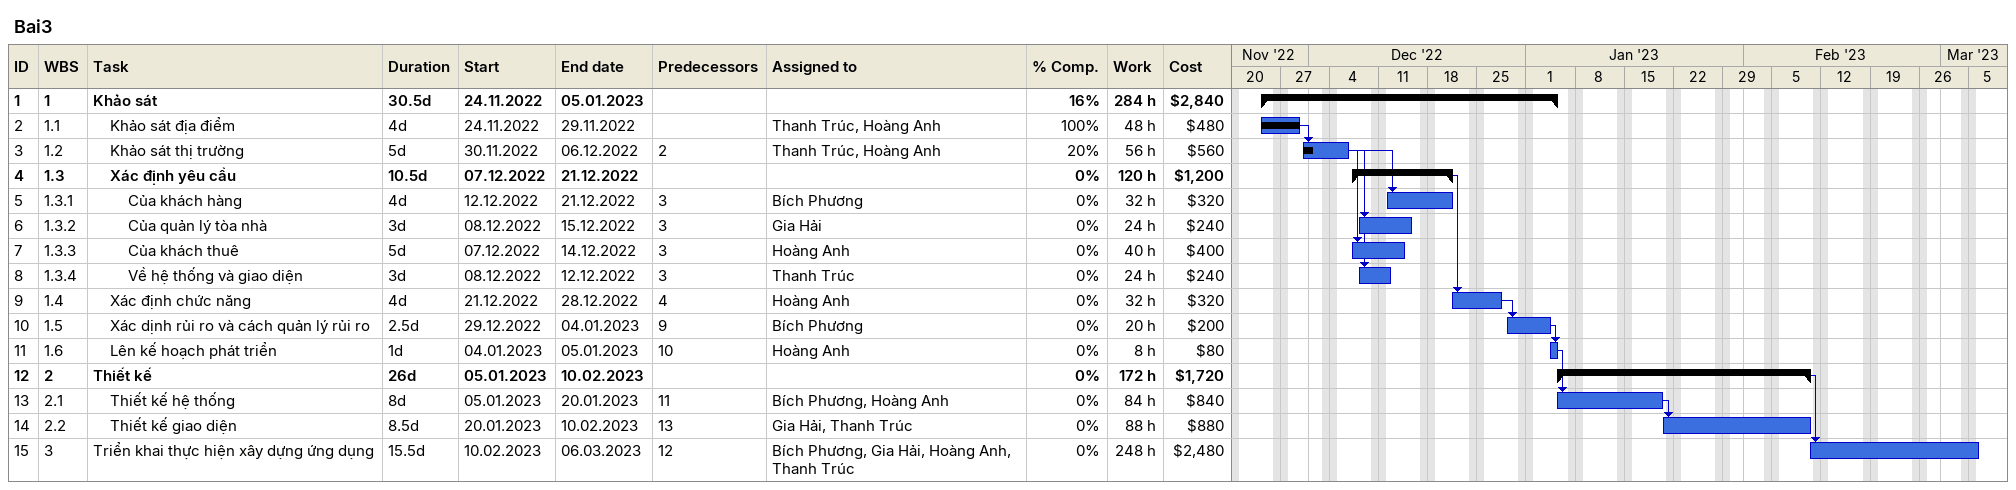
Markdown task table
Bai3

| ID | WBS | Task | Duration | Start | Finish | Predecessors | Resources | % complete | Work (h) | Cost ($) |
|---|---|---|---|---|---|---|---|---|---|---|
| 1 | 1 | **Khảo sát** | 30.5d | 2022-11-24 | 2023-01-05 |  |  | 16 | 284 | 2840 |
| 2 | 1.1 | Khảo sát địa điểm | 4d | 2022-11-24 | 2022-11-29 |  | Thanh Trúc, Hoàng Anh | 100 | 48 | 480 |
| 3 | 1.2 | Khảo sát thị trường | 5d | 2022-11-30 | 2022-12-06 | 2 | Thanh Trúc, Hoàng Anh | 20 | 56 | 560 |
| 4 | 1.3 | **Xác định yêu cầu** | 10.5d | 2022-12-07 | 2022-12-21 |  |  | 0 | 120 | 1200 |
| 5 | 1.3.1 | Của khách hàng | 4d | 2022-12-12 | 2022-12-21 | 3 | Bích Phương | 0 | 32 | 320 |
| 6 | 1.3.2 | Của quản lý tòa nhà | 3d | 2022-12-08 | 2022-12-15 | 3 | Gia Hải | 0 | 24 | 240 |
| 7 | 1.3.3 | Của khách thuê | 5d | 2022-12-07 | 2022-12-14 | 3 | Hoàng Anh | 0 | 40 | 400 |
| 8 | 1.3.4 | Về hệ thống và giao diện | 3d | 2022-12-08 | 2022-12-12 | 3 | Thanh Trúc | 0 | 24 | 240 |
| 9 | 1.4 | Xác định chức năng | 4d | 2022-12-21 | 2022-12-28 | 4 | Hoàng Anh | 0 | 32 | 320 |
| 10 | 1.5 | Xác dịnh rủi ro và cách quản lý rủi ro | 2.5d | 2022-12-29 | 2023-01-04 | 9 | Bích Phương | 0 | 20 | 200 |
| 11 | 1.6 | Lên kế hoạch phát triển | 1d | 2023-01-04 | 2023-01-05 | 10 | Hoàng Anh | 0 | 8 | 80 |
| 12 | 2 | **Thiết kế** | 26d | 2023-01-05 | 2023-02-10 |  |  | 0 | 172 | 1720 |
| 13 | 2.1 | Thiết kế hệ thống | 8d | 2023-01-05 | 2023-01-20 | 11 | Bích Phương, Hoàng Anh | 0 | 84 | 840 |
| 14 | 2.2 | Thiết kế giao diện | 8.5d | 2023-01-20 | 2023-02-10 | 13 | Gia Hải, Thanh Trúc | 0 | 88 | 880 |
| 15 | 3 | Triển khai thực hiện xây dựng ứng dụng | 15.5d | 2023-02-10 | 2023-03-06 | 12 | Bích Phương, Gia Hải, Hoàng Anh, Thanh Trúc | 0 | 248 | 2480 |
